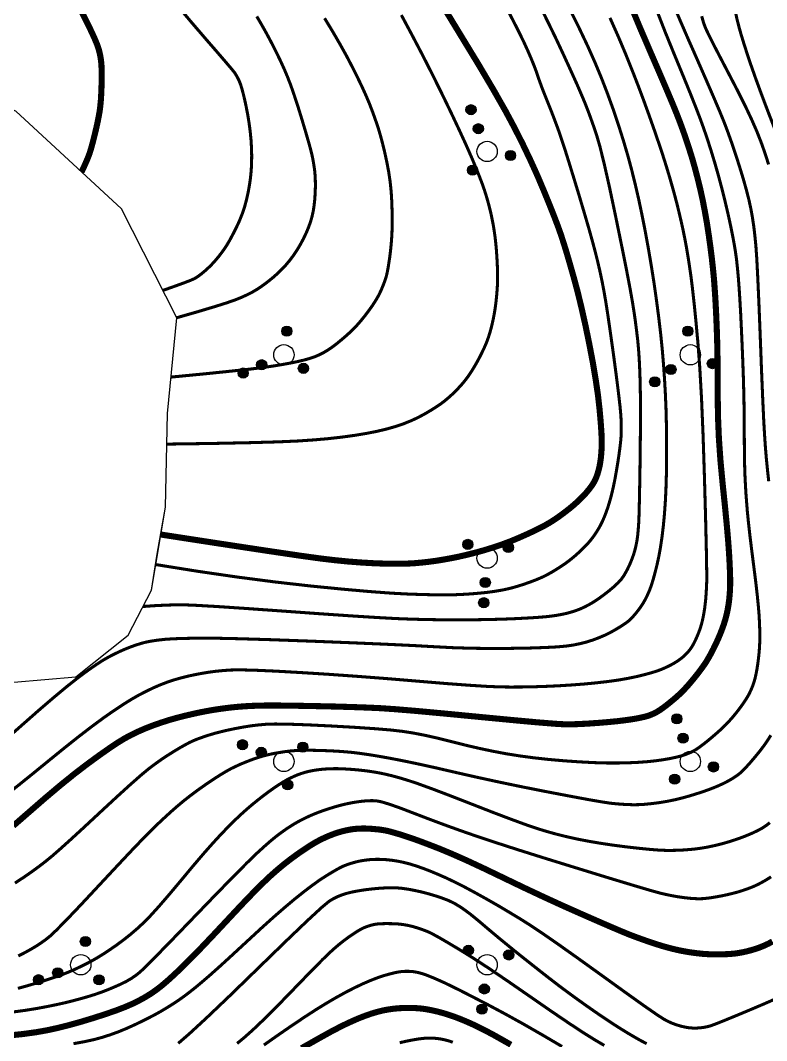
# Model space of a CAD drawing. Extents: x 396500 to 398250, y 1005980 to 1008200.
# Drawn here: x 398186.55 to 398204.91, y 1007827.17 to 1007852.26 of the extents above; entities that cross this region are included whole.
import ezdxf

# ---------------------------------------------------------------- set-up
doc = ezdxf.new("R2010")
doc.units = 0
doc.header["$LTSCALE"] = 0.5
doc.layers.get('0').update_dxf_attribs({"linetype": 'CONTINUOUS'})
doc.layers.add('ASSIST', color=7, linetype='CONTINUOUS', plot=False)
for name, color, linetype in [('DGX', 2, 'CONTINUOUS'), ('DMTZ', 3, 'CONTINUOUS'), ('ZBTZ', 3, 'CONTINUOUS')]:
    doc.layers.add(name, color=color, linetype=linetype)
doc.linetypes.add('10421', pattern='A,2,[150,AAA.SHX,S=1,R=0,X=0,Y=1],1e-11', length=2)
doc.linetypes.add('1161', pattern='A,0,[149,AAA.SHX,S=0.15,R=0,X=0,Y=0],-1.6', length=1.6)

# ---------------------------------------------------------------- blocks, each defined once
blk = doc.blocks.new('*U110')
at = {"linetype": 'Continuous'}
for points in [[(-0.25, 2.2), (-0.238, 2.123), (-0.238, 2.277)], [(-0.238, 2.277), (-0.202, 2.053), (-0.202, 2.347)], [(-0.202, 2.053), (-0.238, 2.277), (-0.238, 2.123)], [(-0.202, 2.347), (-0.147, 1.998), (-0.147, 2.402)], [(-0.147, 1.998), (-0.202, 2.347), (-0.202, 2.053)], [(-0.147, 2.402), (-0.077, 1.962), (-0.077, 2.438)], [(-0.077, 1.962), (-0.147, 2.402), (-0.147, 1.998)], [(-0.077, 2.438), (0, 1.95), (0, 2.45)], [(0, 1.95), (-0.077, 2.438), (-0.077, 1.962)], [(0, 2.45), (0.077, 1.962), (0.077, 2.438)], [(0.077, 1.962), (0, 2.45), (0, 1.95)], [(0.077, 2.438), (0.147, 1.998), (0.147, 2.402)], [(0.147, 1.998), (0.077, 2.438), (0.077, 1.962)], [(0.147, 2.402), (0.202, 2.053), (0.202, 2.347)], [(0.202, 2.053), (0.147, 2.402), (0.147, 1.998)], [(0.202, 2.347), (0.238, 2.123), (0.238, 2.277)], [(0.238, 2.123), (0.202, 2.347), (0.202, 2.053)], [(0.25, 2.2), (0.238, 2.277), (0.238, 2.123)]]:
    blk.add_solid(points, dxfattribs=at)
blk = doc.blocks.new('*U109')
at = {"linetype": 'Continuous'}
for points in [[(-0.25, 1.2), (-0.238, 1.123), (-0.238, 1.277)], [(-0.238, 1.277), (-0.202, 1.053), (-0.202, 1.347)], [(-0.202, 1.053), (-0.238, 1.277), (-0.238, 1.123)], [(-0.202, 1.347), (-0.147, 0.998), (-0.147, 1.402)], [(-0.147, 0.998), (-0.202, 1.347), (-0.202, 1.053)], [(-0.147, 1.402), (-0.077, 0.962), (-0.077, 1.438)], [(-0.077, 0.962), (-0.147, 1.402), (-0.147, 0.998)], [(-0.077, 1.438), (0, 0.95), (0, 1.45)], [(0, 0.95), (-0.077, 1.438), (-0.077, 0.962)], [(0, 1.45), (0.077, 0.962), (0.077, 1.438)], [(0.077, 0.962), (0, 1.45), (0, 0.95)], [(0.077, 1.438), (0.147, 0.998), (0.147, 1.402)], [(0.147, 0.998), (0.077, 1.438), (0.077, 0.962)], [(0.147, 1.402), (0.202, 1.053), (0.202, 1.347)], [(0.202, 1.053), (0.147, 1.402), (0.147, 0.998)], [(0.202, 1.347), (0.238, 1.123), (0.238, 1.277)], [(0.238, 1.123), (0.202, 1.347), (0.202, 1.053)], [(0.25, 1.2), (0.238, 1.277), (0.238, 1.123)]]:
    blk.add_solid(points, dxfattribs=at)
blk = doc.blocks.new('*U108')
at = {"linetype": 'Continuous'}
for points in [[(-1.238, -0.523), (-1.202, -0.747), (-1.202, -0.453)], [(-1.202, -0.453), (-1.147, -0.802), (-1.147, -0.398)], [(-1.147, -0.802), (-1.202, -0.453), (-1.202, -0.747)], [(-1.147, -0.398), (-1.077, -0.838), (-1.077, -0.362)], [(-1.077, -0.838), (-1.147, -0.398), (-1.147, -0.802)], [(-1.077, -0.362), (-1, -0.85), (-1, -0.35)], [(-1, -0.85), (-1.077, -0.362), (-1.077, -0.838)], [(-1, -0.35), (-0.923, -0.838), (-0.923, -0.362)], [(-0.923, -0.838), (-1, -0.35), (-1, -0.85)], [(-0.923, -0.362), (-0.853, -0.802), (-0.853, -0.398)], [(-0.853, -0.802), (-0.923, -0.362), (-0.923, -0.838)], [(-0.853, -0.398), (-0.798, -0.747), (-0.798, -0.453)], [(-0.798, -0.747), (-0.853, -0.398), (-0.853, -0.802)], [(-0.798, -0.453), (-0.762, -0.677), (-0.762, -0.523)], [(-0.762, -0.677), (-0.798, -0.453), (-0.798, -0.747)], [(-1.25, -0.6), (-1.238, -0.677), (-1.238, -0.523)], [(-1.202, -0.747), (-1.238, -0.523), (-1.238, -0.677)], [(-0.75, -0.6), (-0.762, -0.523), (-0.762, -0.677)]]:
    blk.add_solid(points, dxfattribs=at)
blk = doc.blocks.new('*U107')
at = {"linetype": 'Continuous'}
for points in [[(0.762, -0.523), (0.798, -0.747), (0.798, -0.453)], [(0.798, -0.453), (0.853, -0.802), (0.853, -0.398)], [(0.853, -0.802), (0.798, -0.453), (0.798, -0.747)], [(0.853, -0.398), (0.923, -0.838), (0.923, -0.362)], [(0.923, -0.838), (0.853, -0.398), (0.853, -0.802)], [(0.923, -0.362), (1, -0.85), (1, -0.35)], [(1, -0.85), (0.923, -0.362), (0.923, -0.838)], [(1, -0.35), (1.077, -0.838), (1.077, -0.362)], [(1.077, -0.838), (1, -0.35), (1, -0.85)], [(1.077, -0.362), (1.147, -0.802), (1.147, -0.398)], [(1.147, -0.802), (1.077, -0.362), (1.077, -0.838)], [(1.147, -0.398), (1.202, -0.747), (1.202, -0.453)], [(1.202, -0.747), (1.147, -0.398), (1.147, -0.802)], [(1.202, -0.453), (1.238, -0.677), (1.238, -0.523)], [(1.238, -0.677), (1.202, -0.453), (1.202, -0.747)], [(0.75, -0.6), (0.762, -0.677), (0.762, -0.523)], [(0.798, -0.747), (0.762, -0.523), (0.762, -0.677)], [(1.25, -0.6), (1.238, -0.523), (1.238, -0.677)]]:
    blk.add_solid(points, dxfattribs=at)
blk = doc.blocks.new('gc160')
for centre, radius in [((0, 2.2), 0.25), ((0, 1.2), 0.25), ((0, 0), 0.5), ((-1, -0.6), 0.25), ((1, -0.6), 0.25)]:
    blk.add_circle(centre, radius)
at = {"linetype": 'Continuous'}
for name in ['*U110', '*U109', '*U108', '*U107']:
    blk.add_blockref(name, (0, 0), dxfattribs=at)

msp = doc.modelspace()

# ---------------------------------------------------------------- linework, layer by layer
at = {"layer": 'ASSIST', "linetype": '1161', "flags": 128}
msp.add_lwpolyline([(398142.02, 1007800), (398142.399, 1007801.54), (398142.633, 1007802.773), (398142.931, 1007803.579), (398144.715, 1007805.754), (398145.584, 1007806.956), (398146.799, 1007807.848), (398147.861, 1007808.093), (398149.129, 1007808.343), (398150.764, 1007808.784), (398151.939, 1007809.304), (398152.806, 1007810.069), (398152.944, 1007810.789), (398152.788, 1007811.606), (398151.833, 1007813.402), (398150.283, 1007816.089), (398149.271, 1007817.523), (398148.366, 1007819.301), (398147.802, 1007820.892), (398147.709, 1007822.194), (398147.751, 1007823.22), (398147.993, 1007825.125), (398148.563, 1007828.764), (398148.89, 1007831.01), (398148.677, 1007833.131), (398148.356, 1007835.297), (398148.501, 1007837.554), (398148.576, 1007837.886), (398149.025, 1007838.785), (398149.904, 1007840.345), (398150.85, 1007841.759), (398152.198, 1007842.928), (398153.283, 1007843.843), (398154.353, 1007844.354), (398156.242, 1007844.174), (398157.251, 1007844.031), (398159.807, 1007843.503), (398162.288, 1007842.879), (398163.871, 1007842.482), (398165.328, 1007841.983), (398166.696, 1007841.514), (398168.45, 1007840.912), (398173.781, 1007839.09), (398176.049, 1007838.337), (398178.161, 1007837.694), (398180.78, 1007836.928), (398182.566, 1007836.552), (398184.62, 1007836.189), (398186.394, 1007835.99), (398187.912, 1007836.12), (398189.201, 1007837.141), (398189.776, 1007838.251), (398190.12, 1007840.29), (398190.17, 1007842.598), (398190.403, 1007844.951), (398189.043, 1007847.627), (398186.439, 1007850.026), (398182.225, 1007851.659), (398179.103, 1007852.385), (398176.647, 1007852.937), (398174.727, 1007853.334), (398173.11, 1007853.669), (398168.439, 1007854.649), (398165.563, 1007855.29), (398158.789, 1007856.801), (398153.979, 1007858.808), (398149.396, 1007860.72), (398144.127, 1007864.7), (398142.759, 1007865.981), (398141.282, 1007867.363), (398140.55, 1007868.563), (398140.208, 1007869.78), (398140.511, 1007870.688), (398141.35, 1007871.773), (398142.86, 1007872.958), (398144.688, 1007874.352), (398146.121, 1007875.954), (398147.886, 1007878.704), (398148.807, 1007881.026), (398149.69, 1007882.6), (398150.822, 1007883.944), (398152.833, 1007885.552), (398155.084, 1007887.155), (398157.453, 1007888.399), (398159.821, 1007889.906), (398164.065, 1007891.774), (398167.151, 1007892.546), (398170.237, 1007892.763), (398172.231, 1007893.077), (398178.906, 1007894.329), (398187.893, 1007896.515), (398196.105, 1007897.363), (398198.497, 1007897.051), (398200.566, 1007896.587), (398204.507, 1007893.102), (398206.423, 1007891.187), (398209.498, 1007887.729), (398210.612, 1007887.806), (398213.195, 1007888.289), (398215.918, 1007889.203), (398220.573, 1007891.299), (398223.366, 1007894.936), (398225.772, 1007898.967), (398226.909, 1007900.593), (398227.45, 1007901.366), (398230.002, 1007904.286), (398230.914, 1007907.707), (398230.508, 1007910.965), (398230.735, 1007912.853), (398231.346, 1007914.53), (398231.704, 1007915.899), (398231.592, 1007917.4), (398230.516, 1007919.105), (398228.421, 1007920.266), (398226.188, 1007921.034), (398222.702, 1007920.758), (398220.157, 1007919.683), (398213.382, 1007916.314), (398211.653, 1007915.256), (398209.807, 1007914.296), (398207.213, 1007913.194), (398202.736, 1007911.958), (398198.513, 1007911.002), (398193.866, 1007910.829), (398191.118, 1007910.959), (398186.311, 1007911.089), (398183.26, 1007910.44), (398179.978, 1007908.815), (398175.69, 1007907.289), (398170.96, 1007906.391), (398164.865, 1007905.89), (398161.238, 1007904.319), (398157.823, 1007902.535), (398156.043, 1007901.477), (398153.127, 1007900.483), (398149.688, 1007899.603), (398147.117, 1007899.74), (398147.354, 1007906.259), (398146.727, 1007907.847), (398146.513, 1007910.403), (398146.692, 1007913.316), (398146.601, 1007914.543), (398146.316, 1007915.086), (398146.17, 1007915.27), (398146.043, 1007915.397), (398143.818, 1007916.025), (398133.841, 1007918.172), (398117.646, 1007921.722), (398115.495, 1007921.191), (398113.43, 1007918.324), (398111.271, 1007914.72), (398111.659, 1007911.426), (398111.138, 1007910.755), (398109.996, 1007910.755), (398105.411, 1007912.155), (398094.726, 1007914.446), (398089.329, 1007915.756), (398084.446, 1007917.001), (398081.014, 1007918.354), (398077.754, 1007918.158), (398074.291, 1007917.473), (398072.136, 1007917.258), (398058.971, 1007918.699), (398029.655, 1007921.908), (398021.04, 1007925.602), (398010.909, 1007927.444), (398008.421, 1007927.59), (398003.074, 1007927.335), (398001.194, 1007927.455), (398000.225, 1007927.796), (398000.036, 1007927.87)], dxfattribs=at)
at = {"layer": 'DGX', "linetype": 'Continuous', "const_width": 0.075}
for points in [[(398186.132, 1007834.526), (398186.56, 1007834.905), (398187.002, 1007835.294), (398187.387, 1007835.624), (398187.712, 1007835.894), (398187.98, 1007836.105), (398188.206, 1007836.272), (398188.408, 1007836.413), (398188.584, 1007836.527), (398188.737, 1007836.614), (398188.874, 1007836.684), (398189.009, 1007836.748), (398189.139, 1007836.805), (398189.265, 1007836.855), (398189.386, 1007836.898), (398189.499, 1007836.934), (398189.603, 1007836.963), (398189.699, 1007836.984), (398189.794, 1007837.001), (398189.894, 1007837.016), (398189.998, 1007837.029), (398190.107, 1007837.041), (398190.243, 1007837.05), (398190.427, 1007837.059), (398190.658, 1007837.065), (398190.937, 1007837.071), (398191.338, 1007837.069), (398191.934, 1007837.056), (398192.725, 1007837.032), (398193.712, 1007836.996), (398194.715, 1007836.956), (398195.555, 1007836.92), (398196.232, 1007836.888), (398196.745, 1007836.859), (398197.186, 1007836.836), (398197.645, 1007836.822), (398198.123, 1007836.816), (398198.618, 1007836.819), (398199.081, 1007836.827), (398199.462, 1007836.84), (398199.761, 1007836.855), (398199.978, 1007836.875), (398200.152, 1007836.9), (398200.319, 1007836.934), (398200.482, 1007836.975), (398200.639, 1007837.025), (398200.789, 1007837.082), (398200.933, 1007837.143), (398201.069, 1007837.21), (398201.197, 1007837.282), (398201.312, 1007837.351), (398201.406, 1007837.412), (398201.48, 1007837.464), (398201.534, 1007837.507), (398201.578, 1007837.55), (398201.625, 1007837.6), (398201.675, 1007837.658), (398201.728, 1007837.723), (398201.78, 1007837.791), (398201.827, 1007837.857), (398201.869, 1007837.922), (398201.906, 1007837.985), (398201.941, 1007838.05), (398201.976, 1007838.122), (398202.011, 1007838.2), (398202.046, 1007838.285), (398202.082, 1007838.387), (398202.122, 1007838.517), (398202.165, 1007838.674), (398202.212, 1007838.86), (398202.258, 1007839.069), (398202.3, 1007839.299), (398202.337, 1007839.549), (398202.37, 1007839.819), (398202.397, 1007840.105), (398202.419, 1007840.406), (398202.435, 1007840.72), (398202.445, 1007841.048), (398202.451, 1007841.383), (398202.452, 1007841.718), (398202.451, 1007842.055), (398202.445, 1007842.392), (398202.436, 1007842.732), (398202.421, 1007843.079), (398202.401, 1007843.432), (398202.376, 1007843.791), (398202.345, 1007844.162), (398202.306, 1007844.549), (398202.258, 1007844.954), (398202.203, 1007845.375), (398202.142, 1007845.803), (398202.075, 1007846.227), (398202.004, 1007846.647), (398201.928, 1007847.063), (398201.848, 1007847.469), (398201.766, 1007847.856), (398201.681, 1007848.226), (398201.594, 1007848.578), (398201.5, 1007848.927), (398201.393, 1007849.29), (398201.275, 1007849.666), (398201.144, 1007850.056), (398201.001, 1007850.451), (398200.849, 1007850.844), (398200.687, 1007851.233), (398200.515, 1007851.62), (398200.301, 1007852.071), (398200.011, 1007852.651)], [(398189.568, 1007837.849), (398189.861, 1007837.869), (398190.125, 1007837.882), (398190.361, 1007837.889), (398190.567, 1007837.89), (398190.865, 1007837.878), (398191.373, 1007837.849), (398192.091, 1007837.801), (398193.02, 1007837.735), (398193.969, 1007837.667), (398194.748, 1007837.614), (398195.356, 1007837.576), (398195.794, 1007837.552), (398196.152, 1007837.538), (398196.523, 1007837.528), (398196.906, 1007837.522), (398197.301, 1007837.52), (398197.691, 1007837.522), (398198.06, 1007837.528), (398198.409, 1007837.537), (398198.736, 1007837.55), (398199.028, 1007837.565), (398199.272, 1007837.58), (398199.467, 1007837.596), (398199.614, 1007837.612), (398199.731, 1007837.629), (398199.838, 1007837.648), (398199.935, 1007837.667), (398200.021, 1007837.688), (398200.1, 1007837.71), (398200.175, 1007837.733), (398200.246, 1007837.758), (398200.314, 1007837.784), (398200.382, 1007837.813), (398200.454, 1007837.848), (398200.531, 1007837.888), (398200.612, 1007837.934), (398200.701, 1007837.989), (398200.802, 1007838.058), (398200.915, 1007838.141), (398201.039, 1007838.238), (398201.159, 1007838.339), (398201.258, 1007838.432), (398201.336, 1007838.518), (398201.393, 1007838.596), (398201.439, 1007838.674), (398201.484, 1007838.757), (398201.528, 1007838.847), (398201.57, 1007838.942), (398201.609, 1007839.041), (398201.644, 1007839.142), (398201.674, 1007839.245), (398201.699, 1007839.35), (398201.721, 1007839.463), (398201.739, 1007839.59), (398201.753, 1007839.733), (398201.764, 1007839.889), (398201.774, 1007840.112), (398201.782, 1007840.451), (398201.791, 1007840.908), (398201.8, 1007841.482), (398201.806, 1007842.074), (398201.808, 1007842.585), (398201.807, 1007843.014), (398201.801, 1007843.362), (398201.791, 1007843.657), (398201.778, 1007843.929), (398201.761, 1007844.177), (398201.74, 1007844.402), (398201.714, 1007844.62), (398201.685, 1007844.847), (398201.651, 1007845.084), (398201.612, 1007845.33), (398201.556, 1007845.649), (398201.469, 1007846.104), (398201.351, 1007846.694), (398201.202, 1007847.42), (398201.05, 1007848.141), (398200.92, 1007848.718), (398200.814, 1007849.149), (398200.731, 1007849.436), (398200.66, 1007849.646), (398200.589, 1007849.846), (398200.519, 1007850.036), (398200.448, 1007850.217), (398200.362, 1007850.423), (398200.246, 1007850.691), (398200.097, 1007851.021), (398199.918, 1007851.412), (398199.724, 1007851.827), (398199.531, 1007852.224), (398199.341, 1007852.606)], [(398189.875, 1007838.881), (398190.917, 1007838.714), (398191.901, 1007838.571), (398192.825, 1007838.451), (398193.69, 1007838.353), (398194.469, 1007838.276), (398195.135, 1007838.217), (398195.688, 1007838.176), (398196.127, 1007838.153), (398196.485, 1007838.142), (398196.791, 1007838.135), (398197.045, 1007838.134), (398197.249, 1007838.138), (398197.423, 1007838.146), (398197.591, 1007838.156), (398197.751, 1007838.168), (398197.903, 1007838.182), (398198.049, 1007838.198), (398198.186, 1007838.216), (398198.316, 1007838.237), (398198.439, 1007838.259), (398198.561, 1007838.286), (398198.69, 1007838.319), (398198.826, 1007838.359), (398198.969, 1007838.406), (398199.108, 1007838.455), (398199.232, 1007838.502), (398199.342, 1007838.548), (398199.437, 1007838.591), (398199.529, 1007838.639), (398199.628, 1007838.694), (398199.734, 1007838.758), (398199.848, 1007838.831), (398199.963, 1007838.909), (398200.073, 1007838.991), (398200.178, 1007839.077), (398200.279, 1007839.166), (398200.372, 1007839.254), (398200.454, 1007839.336), (398200.525, 1007839.412), (398200.585, 1007839.483), (398200.638, 1007839.552), (398200.69, 1007839.624), (398200.739, 1007839.7), (398200.787, 1007839.779), (398200.833, 1007839.863), (398200.877, 1007839.954), (398200.919, 1007840.051), (398200.96, 1007840.156), (398201, 1007840.268), (398201.038, 1007840.389), (398201.075, 1007840.518), (398201.11, 1007840.656), (398201.145, 1007840.808), (398201.18, 1007840.979), (398201.214, 1007841.169), (398201.249, 1007841.377), (398201.28, 1007841.583), (398201.304, 1007841.761), (398201.321, 1007841.912), (398201.332, 1007842.036), (398201.336, 1007842.153), (398201.337, 1007842.28), (398201.333, 1007842.419), (398201.324, 1007842.568), (398201.305, 1007842.775), (398201.269, 1007843.086), (398201.217, 1007843.5), (398201.148, 1007844.018), (398201.074, 1007844.546), (398201.01, 1007844.99), (398200.954, 1007845.349), (398200.906, 1007845.624), (398200.861, 1007845.857), (398200.811, 1007846.093), (398200.756, 1007846.33), (398200.696, 1007846.569), (398200.625, 1007846.835), (398200.535, 1007847.157), (398200.425, 1007847.532), (398200.297, 1007847.963), (398200.167, 1007848.39), (398200.054, 1007848.756), (398199.958, 1007849.062), (398199.878, 1007849.306), (398199.804, 1007849.524), (398199.722, 1007849.748), (398199.634, 1007849.979), (398199.54, 1007850.216), (398199.45, 1007850.439), (398199.376, 1007850.63), (398199.319, 1007850.787), (398199.277, 1007850.91), (398199.236, 1007851.028), (398199.183, 1007851.168), (398199.117, 1007851.33), (398199.037, 1007851.514), (398198.942, 1007851.722), (398198.828, 1007851.957), (398198.695, 1007852.219), (398198.544, 1007852.509)], [(398202.659, 1007852.557), (398202.789, 1007852.249), (398202.968, 1007851.836), (398203.197, 1007851.318), (398203.428, 1007850.791), (398203.617, 1007850.355), (398203.764, 1007850.01), (398203.868, 1007849.755), (398203.953, 1007849.531), (398204.043, 1007849.279), (398204.139, 1007848.997), (398204.239, 1007848.688), (398204.334, 1007848.378), (398204.413, 1007848.098), (398204.477, 1007847.849), (398204.525, 1007847.628), (398204.563, 1007847.418), (398204.596, 1007847.196), (398204.624, 1007846.963), (398204.648, 1007846.72), (398204.671, 1007846.39), (398204.696, 1007845.902), (398204.725, 1007845.253), (398204.757, 1007844.445), (398204.788, 1007843.631), (398204.816, 1007842.966), (398204.84, 1007842.449), (398204.861, 1007842.079), (398204.881, 1007841.786), (398204.905, 1007841.497), (398204.933, 1007841.211), (398204.964, 1007840.928)], [(398202.218, 1007852.487), (398202.419, 1007851.97), (398202.641, 1007851.425), (398202.855, 1007850.907), (398203.034, 1007850.468), (398203.176, 1007850.11), (398203.283, 1007849.831), (398203.372, 1007849.584), (398203.461, 1007849.323), (398203.549, 1007849.047), (398203.638, 1007848.755), (398203.725, 1007848.451), (398203.809, 1007848.137), (398203.89, 1007847.812), (398203.969, 1007847.476), (398204.039, 1007847.152), (398204.096, 1007846.861), (398204.141, 1007846.604), (398204.172, 1007846.382), (398204.195, 1007846.165), (398204.217, 1007845.926), (398204.237, 1007845.665), (398204.255, 1007845.382), (398204.273, 1007845.067), (398204.29, 1007844.712), (398204.308, 1007844.316), (398204.326, 1007843.878), (398204.342, 1007843.431), (398204.353, 1007843.007), (398204.36, 1007842.604), (398204.362, 1007842.223), (398204.364, 1007841.874), (398204.367, 1007841.563), (398204.372, 1007841.291), (398204.38, 1007841.058), (398204.391, 1007840.842), (398204.404, 1007840.622), (398204.421, 1007840.396), (398204.44, 1007840.165), (398204.466, 1007839.908), (398204.5, 1007839.604), (398204.543, 1007839.252), (398204.594, 1007838.853), (398204.644, 1007838.458), (398204.683, 1007838.119), (398204.711, 1007837.836), (398204.729, 1007837.608), (398204.738, 1007837.417), (398204.744, 1007837.247), (398204.745, 1007837.097), (398204.743, 1007836.966), (398204.737, 1007836.843), (398204.727, 1007836.714), (398204.713, 1007836.58), (398204.695, 1007836.439), (398204.674, 1007836.303), (398204.65, 1007836.178), (398204.624, 1007836.066), (398204.594, 1007835.967), (398204.561, 1007835.875), (398204.524, 1007835.787), (398204.483, 1007835.701), (398204.437, 1007835.619), (398204.385, 1007835.537), (398204.327, 1007835.451), (398204.263, 1007835.362), (398204.192, 1007835.269), (398204.119, 1007835.178), (398204.049, 1007835.095), (398203.98, 1007835.018), (398203.914, 1007834.948), (398203.843, 1007834.879), (398203.763, 1007834.804), (398203.672, 1007834.723), (398203.572, 1007834.637), (398203.47, 1007834.552), (398203.375, 1007834.476), (398203.287, 1007834.409), (398203.206, 1007834.351), (398203.123, 1007834.3), (398203.028, 1007834.253), (398202.921, 1007834.211), (398202.802, 1007834.172), (398202.669, 1007834.138), (398202.521, 1007834.107), (398202.358, 1007834.079), (398202.179, 1007834.054), (398201.983, 1007834.033), (398201.766, 1007834.017), (398201.529, 1007834.006), (398201.271, 1007834), (398200.987, 1007834), (398200.671, 1007834.009), (398200.323, 1007834.027), (398199.942, 1007834.053), (398199.555, 1007834.087), (398199.188, 1007834.127), (398198.84, 1007834.174), (398198.512, 1007834.226), (398198.188, 1007834.287), (398197.854, 1007834.357), (398197.51, 1007834.437), (398197.155, 1007834.527), (398196.809, 1007834.613), (398196.493, 1007834.684), (398196.206, 1007834.739), (398195.948, 1007834.779), (398195.656, 1007834.812), (398195.268, 1007834.844), (398194.783, 1007834.877), (398194.202, 1007834.91), (398193.629, 1007834.938), (398193.17, 1007834.954), (398192.823, 1007834.959), (398192.59, 1007834.952), (398192.411, 1007834.936), (398192.227, 1007834.914), (398192.038, 1007834.884), (398191.844, 1007834.848), (398191.656, 1007834.809), (398191.486, 1007834.769), (398191.333, 1007834.729), (398191.198, 1007834.689), (398191.078, 1007834.65), (398190.97, 1007834.612), (398190.874, 1007834.576), (398190.791, 1007834.541), (398190.703, 1007834.499), (398190.595, 1007834.441), (398190.466, 1007834.368), (398190.317, 1007834.278), (398190.159, 1007834.178), (398190.005, 1007834.075), (398189.855, 1007833.968), (398189.709, 1007833.858), (398189.527, 1007833.707), (398189.269, 1007833.48), (398188.934, 1007833.176), (398188.523, 1007832.796), (398188.112, 1007832.414), (398187.776, 1007832.106), (398187.517, 1007831.873), (398187.334, 1007831.713), (398187.181, 1007831.588), (398187.013, 1007831.458), (398186.829, 1007831.324), (398186.63, 1007831.186), (398186.418, 1007831.048)], [(398190.154, 1007841.842), (398191.273, 1007841.858), (398192.185, 1007841.877), (398192.889, 1007841.897), (398193.385, 1007841.919), (398193.767, 1007841.945), (398194.126, 1007841.976), (398194.462, 1007842.014), (398194.775, 1007842.057), (398195.065, 1007842.105), (398195.329, 1007842.157), (398195.568, 1007842.214), (398195.782, 1007842.275), (398195.979, 1007842.342), (398196.166, 1007842.417), (398196.342, 1007842.499), (398196.509, 1007842.589), (398196.661, 1007842.679), (398196.792, 1007842.762), (398196.904, 1007842.838), (398196.994, 1007842.907), (398197.075, 1007842.975), (398197.157, 1007843.048), (398197.238, 1007843.126), (398197.32, 1007843.209), (398197.4, 1007843.296), (398197.474, 1007843.384), (398197.544, 1007843.474), (398197.608, 1007843.566), (398197.67, 1007843.662), (398197.731, 1007843.762), (398197.791, 1007843.868), (398197.851, 1007843.979), (398197.906, 1007844.089), (398197.955, 1007844.19), (398197.996, 1007844.283), (398198.031, 1007844.367), (398198.062, 1007844.453), (398198.094, 1007844.551), (398198.125, 1007844.66), (398198.156, 1007844.782), (398198.185, 1007844.911), (398198.211, 1007845.047), (398198.234, 1007845.187), (398198.253, 1007845.333), (398198.268, 1007845.478), (398198.28, 1007845.613), (398198.288, 1007845.74), (398198.293, 1007845.858), (398198.294, 1007845.979), (398198.291, 1007846.119), (398198.285, 1007846.277), (398198.275, 1007846.453), (398198.262, 1007846.631), (398198.247, 1007846.794), (398198.23, 1007846.942), (398198.211, 1007847.076), (398198.191, 1007847.203), (398198.167, 1007847.329), (398198.142, 1007847.454), (398198.114, 1007847.578), (398198.083, 1007847.703), (398198.048, 1007847.83), (398198.01, 1007847.959), (398197.969, 1007848.089), (398197.917, 1007848.238), (398197.847, 1007848.421), (398197.76, 1007848.637), (398197.655, 1007848.888), (398197.525, 1007849.184), (398197.363, 1007849.537), (398197.17, 1007849.948), (398196.944, 1007850.416), (398196.699, 1007850.912), (398196.448, 1007851.406), (398196.189, 1007851.9), (398195.925, 1007852.393)], [(398190.259, 1007843.49), (398191.095, 1007843.571), (398191.759, 1007843.639), (398192.252, 1007843.692), (398192.572, 1007843.733), (398192.798, 1007843.766), (398193.007, 1007843.801), (398193.199, 1007843.836), (398193.374, 1007843.872), (398193.533, 1007843.91), (398193.675, 1007843.95), (398193.802, 1007843.994), (398193.912, 1007844.041), (398194.015, 1007844.094), (398194.122, 1007844.158), (398194.231, 1007844.233), (398194.343, 1007844.318), (398194.452, 1007844.408), (398194.555, 1007844.496), (398194.651, 1007844.582), (398194.739, 1007844.667), (398194.827, 1007844.758), (398194.92, 1007844.864), (398195.018, 1007844.985), (398195.121, 1007845.12), (398195.22, 1007845.259), (398195.304, 1007845.391), (398195.374, 1007845.514), (398195.429, 1007845.63), (398195.473, 1007845.736), (398195.509, 1007845.83), (398195.538, 1007845.913), (398195.559, 1007845.984), (398195.576, 1007846.059), (398195.595, 1007846.155), (398195.614, 1007846.272), (398195.635, 1007846.409), (398195.654, 1007846.557), (398195.67, 1007846.707), (398195.683, 1007846.857), (398195.693, 1007847.009), (398195.698, 1007847.173), (398195.7, 1007847.36), (398195.697, 1007847.569), (398195.69, 1007847.801), (398195.675, 1007848.045), (398195.65, 1007848.29), (398195.614, 1007848.535), (398195.567, 1007848.781), (398195.516, 1007849.016), (398195.465, 1007849.227), (398195.415, 1007849.415), (398195.367, 1007849.579), (398195.316, 1007849.733), (398195.262, 1007849.89), (398195.203, 1007850.05), (398195.14, 1007850.213), (398195.065, 1007850.391), (398194.972, 1007850.598), (398194.86, 1007850.832), (398194.73, 1007851.094), (398194.582, 1007851.377), (398194.417, 1007851.675), (398194.235, 1007851.988), (398194.036, 1007852.316)], [(398204.145, 1007852.47), (398204.186, 1007852.282), (398204.231, 1007852.105), (398204.284, 1007851.916), (398204.351, 1007851.698), (398204.431, 1007851.448), (398204.525, 1007851.169), (398204.639, 1007850.845), (398204.779, 1007850.462), (398204.946, 1007850.02), (398205.14, 1007849.52)], [(398205.016, 1007834.683), (398204.939, 1007834.559), (398204.848, 1007834.428), (398204.743, 1007834.289), (398204.623, 1007834.143), (398204.506, 1007834.006), (398204.406, 1007833.895), (398204.324, 1007833.81), (398204.259, 1007833.75), (398204.2, 1007833.704), (398204.135, 1007833.659), (398204.064, 1007833.613), (398203.987, 1007833.569), (398203.904, 1007833.524), (398203.813, 1007833.48), (398203.713, 1007833.435), (398203.606, 1007833.39), (398203.485, 1007833.344), (398203.346, 1007833.295), (398203.189, 1007833.244), (398203.014, 1007833.19), (398202.828, 1007833.138), (398202.642, 1007833.093), (398202.454, 1007833.055), (398202.264, 1007833.024), (398202.081, 1007833.001), (398201.913, 1007832.984), (398201.759, 1007832.975), (398201.619, 1007832.974), (398201.485, 1007832.978), (398201.348, 1007832.986), (398201.208, 1007832.997), (398201.065, 1007833.012), (398200.86, 1007833.043), (398200.534, 1007833.099), (398200.088, 1007833.182), (398199.52, 1007833.29), (398198.908, 1007833.411), (398198.326, 1007833.532), (398197.774, 1007833.652), (398197.253, 1007833.77), (398196.774, 1007833.881), (398196.347, 1007833.975), (398195.973, 1007834.053), (398195.653, 1007834.115), (398195.373, 1007834.165), (398195.124, 1007834.206), (398194.906, 1007834.237), (398194.717, 1007834.26), (398194.54, 1007834.276), (398194.353, 1007834.29), (398194.157, 1007834.3), (398193.951, 1007834.308), (398193.754, 1007834.312), (398193.581, 1007834.313), (398193.433, 1007834.311), (398193.311, 1007834.305), (398193.196, 1007834.295), (398193.074, 1007834.281), (398192.945, 1007834.261), (398192.807, 1007834.238), (398192.666, 1007834.208), (398192.524, 1007834.172), (398192.383, 1007834.129), (398192.241, 1007834.08), (398192.102, 1007834.026), (398191.971, 1007833.972), (398191.848, 1007833.916), (398191.732, 1007833.859), (398191.609, 1007833.791), (398191.464, 1007833.704), (398191.297, 1007833.596), (398191.108, 1007833.469), (398190.914, 1007833.332), (398190.732, 1007833.196), (398190.561, 1007833.062), (398190.403, 1007832.929), (398190.249, 1007832.794), (398190.094, 1007832.652), (398189.937, 1007832.505), (398189.778, 1007832.351), (398189.577, 1007832.148), (398189.292, 1007831.851), (398188.925, 1007831.461), (398188.474, 1007830.978), (398188.03, 1007830.502), (398187.683, 1007830.138), (398187.432, 1007829.884), (398187.279, 1007829.74), (398187.168, 1007829.652), (398187.046, 1007829.566), (398186.914, 1007829.48), (398186.771, 1007829.397), (398186.629, 1007829.32), (398186.499, 1007829.255)], [(398205.022, 1007831.201), (398204.937, 1007831.147), (398204.855, 1007831.098), (398204.775, 1007831.053), (398204.698, 1007831.013), (398204.617, 1007830.975), (398204.527, 1007830.938), (398204.429, 1007830.901), (398204.322, 1007830.864), (398204.206, 1007830.828), (398204.082, 1007830.795), (398203.949, 1007830.763), (398203.809, 1007830.733), (398203.671, 1007830.708), (398203.547, 1007830.687), (398203.437, 1007830.673), (398203.341, 1007830.664), (398203.245, 1007830.661), (398203.135, 1007830.665), (398203.011, 1007830.674), (398202.873, 1007830.69), (398202.728, 1007830.711), (398202.586, 1007830.736), (398202.444, 1007830.765), (398202.305, 1007830.797), (398202.075, 1007830.86), (398201.663, 1007830.982), (398201.07, 1007831.161), (398200.295, 1007831.399), (398199.489, 1007831.648), (398198.802, 1007831.864), (398198.236, 1007832.047), (398197.79, 1007832.195), (398197.404, 1007832.329), (398197.02, 1007832.467), (398196.638, 1007832.609), (398196.257, 1007832.755), (398195.913, 1007832.887), (398195.641, 1007832.983), (398195.441, 1007833.044), (398195.312, 1007833.069), (398195.214, 1007833.074), (398195.104, 1007833.072), (398194.981, 1007833.062), (398194.846, 1007833.045), (398194.704, 1007833.022), (398194.56, 1007832.992), (398194.416, 1007832.957), (398194.269, 1007832.916), (398194.129, 1007832.871), (398193.999, 1007832.828), (398193.881, 1007832.785), (398193.775, 1007832.743), (398193.675, 1007832.7), (398193.579, 1007832.656), (398193.484, 1007832.609), (398193.393, 1007832.561), (398193.298, 1007832.507), (398193.196, 1007832.444), (398193.086, 1007832.371), (398192.969, 1007832.288), (398192.84, 1007832.191), (398192.695, 1007832.072), (398192.536, 1007831.932), (398192.361, 1007831.772), (398192.129, 1007831.547), (398191.8, 1007831.215), (398191.371, 1007830.777), (398190.845, 1007830.232), (398190.329, 1007829.698), (398189.933, 1007829.292), (398189.657, 1007829.013), (398189.5, 1007828.863), (398189.397, 1007828.78), (398189.281, 1007828.701), (398189.154, 1007828.627), (398189.015, 1007828.559), (398188.873, 1007828.496), (398188.738, 1007828.439), (398188.609, 1007828.388), (398188.487, 1007828.343), (398188.359, 1007828.3), (398188.213, 1007828.255), (398188.049, 1007828.208), (398187.866, 1007828.159), (398187.665, 1007828.108), (398187.446, 1007828.059), (398187.207, 1007828.01), (398186.949, 1007827.962), (398186.677, 1007827.918), (398186.394, 1007827.88)], [(398205.146, 1007828.206), (398204.838, 1007828.071), (398204.465, 1007827.913), (398204.102, 1007827.762), (398203.824, 1007827.648), (398203.63, 1007827.572), (398203.521, 1007827.533), (398203.452, 1007827.515), (398203.375, 1007827.5), (398203.292, 1007827.489), (398203.203, 1007827.482), (398203.108, 1007827.481), (398203.008, 1007827.488), (398202.905, 1007827.505), (398202.797, 1007827.53), (398202.689, 1007827.563), (398202.583, 1007827.602), (398202.481, 1007827.649), (398202.382, 1007827.701), (398202.215, 1007827.81), (398201.907, 1007828.023), (398201.461, 1007828.341), (398200.874, 1007828.764), (398200.27, 1007829.198), (398199.772, 1007829.551), (398199.379, 1007829.823), (398199.092, 1007830.014), (398198.849, 1007830.167), (398198.589, 1007830.324), (398198.313, 1007830.488), (398198.019, 1007830.656), (398197.729, 1007830.817), (398197.465, 1007830.959), (398197.224, 1007831.08), (398197.009, 1007831.182), (398196.812, 1007831.268), (398196.626, 1007831.345), (398196.452, 1007831.412), (398196.29, 1007831.468), (398196.136, 1007831.516), (398195.986, 1007831.555), (398195.84, 1007831.585), (398195.698, 1007831.607), (398195.562, 1007831.622), (398195.432, 1007831.63), (398195.308, 1007831.631), (398195.192, 1007831.627), (398195.081, 1007831.616), (398194.977, 1007831.602), (398194.88, 1007831.584), (398194.79, 1007831.562), (398194.707, 1007831.538), (398194.629, 1007831.514), (398194.558, 1007831.488), (398194.493, 1007831.462), (398194.42, 1007831.427), (398194.324, 1007831.374), (398194.205, 1007831.304), (398194.063, 1007831.218), (398193.901, 1007831.111), (398193.72, 1007830.981), (398193.52, 1007830.829), (398193.302, 1007830.655), (398193.057, 1007830.449), (398192.777, 1007830.206), (398192.463, 1007829.923), (398192.114, 1007829.601), (398191.772, 1007829.285), (398191.48, 1007829.018), (398191.236, 1007828.8), (398191.041, 1007828.632), (398190.879, 1007828.496), (398190.731, 1007828.378), (398190.599, 1007828.277), (398190.482, 1007828.193), (398190.371, 1007828.118), (398190.256, 1007828.043), (398190.136, 1007827.969), (398190.012, 1007827.895), (398189.876, 1007827.819), (398189.721, 1007827.738), (398189.548, 1007827.651), (398189.356, 1007827.559), (398189.157, 1007827.469), (398188.959, 1007827.388), (398188.764, 1007827.317), (398188.572, 1007827.255), (398188.366, 1007827.199), (398188.128, 1007827.147), (398187.858, 1007827.098)], [(398201.962, 1007827.097), (398201.829, 1007827.166), (398201.676, 1007827.252), (398201.501, 1007827.355), (398201.31, 1007827.472), (398201.104, 1007827.604), (398200.884, 1007827.75), (398200.651, 1007827.91), (398200.416, 1007828.075), (398200.194, 1007828.234), (398199.984, 1007828.388), (398199.786, 1007828.536), (398199.584, 1007828.691), (398199.36, 1007828.866), (398199.114, 1007829.06), (398198.845, 1007829.273), (398198.573, 1007829.493), (398198.313, 1007829.706), (398198.066, 1007829.913), (398197.831, 1007830.113), (398197.612, 1007830.292), (398197.413, 1007830.437), (398197.234, 1007830.547), (398197.073, 1007830.624), (398196.92, 1007830.681), (398196.761, 1007830.734), (398196.596, 1007830.783), (398196.425, 1007830.828), (398196.257, 1007830.865), (398196.101, 1007830.895), (398195.957, 1007830.916), (398195.825, 1007830.928), (398195.692, 1007830.932), (398195.542, 1007830.929), (398195.377, 1007830.919), (398195.197, 1007830.902), (398195.017, 1007830.88), (398194.855, 1007830.854), (398194.709, 1007830.826), (398194.581, 1007830.794), (398194.465, 1007830.757), (398194.354, 1007830.713), (398194.25, 1007830.661), (398194.151, 1007830.602), (398193.97, 1007830.452), (398193.618, 1007830.128), (398193.095, 1007829.628), (398192.401, 1007828.954), (398191.694, 1007828.267), (398191.131, 1007827.731), (398190.711, 1007827.344), (398190.436, 1007827.106)], [(398200.919, 1007827.054), (398200.689, 1007827.189), (398200.409, 1007827.364), (398200.047, 1007827.602), (398199.603, 1007827.903), (398199.077, 1007828.267), (398198.543, 1007828.636), (398198.078, 1007828.951), (398197.681, 1007829.21), (398197.351, 1007829.414), (398197.083, 1007829.574), (398196.87, 1007829.698), (398196.711, 1007829.786), (398196.607, 1007829.838), (398196.525, 1007829.872), (398196.433, 1007829.907), (398196.331, 1007829.941), (398196.218, 1007829.975), (398196.096, 1007830.005), (398195.965, 1007830.028), (398195.826, 1007830.043), (398195.678, 1007830.049), (398195.538, 1007830.05), (398195.42, 1007830.047), (398195.325, 1007830.04), (398195.253, 1007830.029), (398195.192, 1007830.014), (398195.13, 1007829.996), (398195.066, 1007829.974), (398195.002, 1007829.948), (398194.93, 1007829.912), (398194.843, 1007829.862), (398194.74, 1007829.795), (398194.622, 1007829.714), (398194.498, 1007829.622), (398194.377, 1007829.525), (398194.258, 1007829.423), (398194.141, 1007829.316), (398193.994, 1007829.173), (398193.786, 1007828.963), (398193.515, 1007828.685), (398193.182, 1007828.341), (398192.839, 1007827.989), (398192.54, 1007827.692), (398192.285, 1007827.449), (398192.074, 1007827.26), (398191.884, 1007827.103)], [(398199.881, 1007827.027), (398199.379, 1007827.322), (398198.908, 1007827.592), (398198.468, 1007827.835), (398198.059, 1007828.053), (398197.696, 1007828.241), (398197.397, 1007828.394), (398197.16, 1007828.512), (398196.987, 1007828.595), (398196.851, 1007828.656), (398196.73, 1007828.709), (398196.623, 1007828.753), (398196.53, 1007828.789), (398196.446, 1007828.817), (398196.369, 1007828.839), (398196.297, 1007828.856), (398196.23, 1007828.867), (398196.166, 1007828.874), (398196.099, 1007828.877), (398196.03, 1007828.877), (398195.958, 1007828.874), (398195.876, 1007828.864), (398195.774, 1007828.845), (398195.652, 1007828.815), (398195.51, 1007828.776), (398195.35, 1007828.723), (398195.174, 1007828.655), (398194.981, 1007828.572), (398194.771, 1007828.472), (398194.549, 1007828.358), (398194.317, 1007828.23), (398194.076, 1007828.089), (398193.826, 1007827.935), (398193.555, 1007827.76), (398193.251, 1007827.556), (398192.913, 1007827.324), (398192.543, 1007827.064)], [(398195.885, 1007827.121), (398196.057, 1007827.161), (398196.214, 1007827.191), (398196.351, 1007827.214), (398196.467, 1007827.228), (398196.562, 1007827.235), (398196.645, 1007827.235), (398196.726, 1007827.232), (398196.805, 1007827.225), (398196.882, 1007827.215), (398196.958, 1007827.2), (398197.035, 1007827.182), (398197.112, 1007827.16), (398197.191, 1007827.133)]]:
    msp.add_lwpolyline(points, dxfattribs=at)
at = {"layer": 'DGX', "color": 3, "linetype": 'Continuous', "lineweight": -2, "const_width": 0.15}
for points in [[(398201.541, 1007852.694), (398201.803, 1007852.067), (398202.057, 1007851.477), (398202.284, 1007850.953), (398202.468, 1007850.523), (398202.61, 1007850.187), (398202.708, 1007849.945), (398202.785, 1007849.746), (398202.861, 1007849.538), (398202.936, 1007849.322), (398203.01, 1007849.096), (398203.083, 1007848.863), (398203.151, 1007848.621), (398203.217, 1007848.37), (398203.28, 1007848.111), (398203.339, 1007847.843), (398203.393, 1007847.564), (398203.444, 1007847.274), (398203.49, 1007846.973), (398203.531, 1007846.676), (398203.566, 1007846.399), (398203.594, 1007846.141), (398203.617, 1007845.903), (398203.635, 1007845.659), (398203.653, 1007845.382), (398203.669, 1007845.072), (398203.684, 1007844.73), (398203.696, 1007844.355), (398203.704, 1007843.945), (398203.709, 1007843.501), (398203.709, 1007843.023), (398203.716, 1007842.516), (398203.738, 1007841.984), (398203.777, 1007841.428), (398203.832, 1007840.848), (398203.889, 1007840.298), (398203.934, 1007839.833), (398203.967, 1007839.453), (398203.988, 1007839.157), (398204.001, 1007838.92), (398204.01, 1007838.715), (398204.015, 1007838.541), (398204.016, 1007838.4), (398204.012, 1007838.275), (398204.004, 1007838.149), (398203.992, 1007838.023), (398203.975, 1007837.896), (398203.954, 1007837.771), (398203.927, 1007837.647), (398203.895, 1007837.526), (398203.858, 1007837.407), (398203.815, 1007837.289), (398203.768, 1007837.167), (398203.715, 1007837.043), (398203.657, 1007836.917), (398203.597, 1007836.795), (398203.539, 1007836.684), (398203.483, 1007836.584), (398203.43, 1007836.495), (398203.372, 1007836.408), (398203.305, 1007836.314), (398203.228, 1007836.211), (398203.141, 1007836.102), (398203.053, 1007835.995), (398202.971, 1007835.9), (398202.896, 1007835.818), (398202.829, 1007835.748), (398202.761, 1007835.684), (398202.687, 1007835.617), (398202.606, 1007835.548), (398202.52, 1007835.477), (398202.435, 1007835.41), (398202.359, 1007835.353), (398202.293, 1007835.307), (398202.236, 1007835.27), (398202.183, 1007835.24), (398202.128, 1007835.213), (398202.07, 1007835.188), (398202.009, 1007835.165), (398201.936, 1007835.143), (398201.841, 1007835.121), (398201.724, 1007835.097), (398201.584, 1007835.073), (398201.419, 1007835.05), (398201.228, 1007835.027), (398201.01, 1007835.006), (398200.765, 1007834.986), (398200.522, 1007834.969), (398200.308, 1007834.958), (398200.124, 1007834.951), (398199.97, 1007834.95), (398199.731, 1007834.963), (398199.292, 1007834.998), (398198.655, 1007835.056), (398197.819, 1007835.136), (398196.967, 1007835.218), (398196.281, 1007835.281), (398195.762, 1007835.324), (398195.41, 1007835.348), (398195.109, 1007835.362), (398194.743, 1007835.375), (398194.312, 1007835.388), (398193.817, 1007835.399), (398193.334, 1007835.408), (398192.941, 1007835.413), (398192.639, 1007835.414), (398192.427, 1007835.411), (398192.264, 1007835.405), (398192.111, 1007835.397), (398191.966, 1007835.387), (398191.83, 1007835.375), (398191.698, 1007835.361), (398191.563, 1007835.344), (398191.427, 1007835.325), (398191.289, 1007835.304), (398191.142, 1007835.278), (398190.98, 1007835.247), (398190.803, 1007835.208), (398190.611, 1007835.164), (398190.412, 1007835.113), (398190.213, 1007835.057), (398190.016, 1007834.994), (398189.819, 1007834.925), (398189.628, 1007834.851), (398189.448, 1007834.773), (398189.278, 1007834.691), (398189.118, 1007834.605), (398188.946, 1007834.5), (398188.736, 1007834.36), (398188.488, 1007834.186), (398188.203, 1007833.978), (398187.884, 1007833.734), (398187.537, 1007833.454), (398187.162, 1007833.138), (398186.758, 1007832.787), (398186.378, 1007832.456)], [(398196.963, 1007852.589), (398197.389, 1007851.89), (398197.822, 1007851.18), (398198.188, 1007850.561), (398198.488, 1007850.034), (398198.722, 1007849.597), (398198.917, 1007849.209), (398199.099, 1007848.828), (398199.269, 1007848.453), (398199.426, 1007848.084), (398199.566, 1007847.742), (398199.683, 1007847.447), (398199.778, 1007847.199), (398199.849, 1007846.999), (398199.914, 1007846.8), (398199.989, 1007846.559), (398200.072, 1007846.275), (398200.165, 1007845.949), (398200.263, 1007845.585), (398200.359, 1007845.189), (398200.455, 1007844.761), (398200.55, 1007844.301), (398200.637, 1007843.843), (398200.708, 1007843.422), (398200.764, 1007843.037), (398200.803, 1007842.688), (398200.83, 1007842.382), (398200.848, 1007842.125), (398200.856, 1007841.915), (398200.854, 1007841.755), (398200.845, 1007841.624), (398200.834, 1007841.503), (398200.819, 1007841.394), (398200.801, 1007841.295), (398200.779, 1007841.205), (398200.755, 1007841.12), (398200.728, 1007841.042), (398200.698, 1007840.97), (398200.66, 1007840.898), (398200.61, 1007840.819), (398200.547, 1007840.735), (398200.472, 1007840.644), (398200.386, 1007840.55), (398200.288, 1007840.453), (398200.178, 1007840.354), (398200.057, 1007840.253), (398199.932, 1007840.156), (398199.813, 1007840.068), (398199.699, 1007839.989), (398199.589, 1007839.919), (398199.472, 1007839.851), (398199.333, 1007839.778), (398199.172, 1007839.699), (398198.99, 1007839.615), (398198.802, 1007839.532), (398198.624, 1007839.458), (398198.456, 1007839.394), (398198.298, 1007839.338), (398198.143, 1007839.288), (398197.984, 1007839.239), (398197.821, 1007839.193), (398197.653, 1007839.149), (398197.482, 1007839.107), (398197.309, 1007839.068), (398197.134, 1007839.033), (398196.956, 1007839.001), (398196.778, 1007838.972), (398196.598, 1007838.948), (398196.417, 1007838.928), (398196.236, 1007838.912), (398196.037, 1007838.902), (398195.808, 1007838.899), (398195.547, 1007838.902), (398195.254, 1007838.912), (398194.94, 1007838.93), (398194.613, 1007838.955), (398194.273, 1007838.989), (398193.921, 1007839.031), (398193.408, 1007839.102), (398192.585, 1007839.224), (398191.451, 1007839.396), (398190.008, 1007839.618)], [(398205.057, 1007829.61), (398204.95, 1007829.554), (398204.843, 1007829.505), (398204.736, 1007829.462), (398204.63, 1007829.425), (398204.523, 1007829.394), (398204.419, 1007829.367), (398204.32, 1007829.345), (398204.226, 1007829.328), (398204.138, 1007829.315), (398204.043, 1007829.306), (398203.933, 1007829.299), (398203.808, 1007829.294), (398203.666, 1007829.292), (398203.512, 1007829.296), (398203.347, 1007829.306), (398203.172, 1007829.325), (398202.986, 1007829.351), (398202.794, 1007829.386), (398202.599, 1007829.43), (398202.401, 1007829.483), (398202.2, 1007829.544), (398202.006, 1007829.609), (398201.829, 1007829.671), (398201.668, 1007829.73), (398201.524, 1007829.785), (398201.349, 1007829.857), (398201.094, 1007829.965), (398200.759, 1007830.11), (398200.344, 1007830.292), (398199.883, 1007830.497), (398199.41, 1007830.714), (398198.924, 1007830.942), (398198.425, 1007831.182), (398197.95, 1007831.41), (398197.533, 1007831.604), (398197.176, 1007831.762), (398196.877, 1007831.887), (398196.622, 1007831.986), (398196.395, 1007832.072), (398196.196, 1007832.144), (398196.024, 1007832.201), (398195.877, 1007832.248), (398195.75, 1007832.285), (398195.643, 1007832.315), (398195.555, 1007832.336), (398195.472, 1007832.351), (398195.379, 1007832.364), (398195.276, 1007832.374), (398195.164, 1007832.383), (398195.049, 1007832.388), (398194.941, 1007832.388), (398194.841, 1007832.384), (398194.747, 1007832.375), (398194.655, 1007832.361), (398194.561, 1007832.342), (398194.464, 1007832.319), (398194.365, 1007832.29), (398194.262, 1007832.255), (398194.158, 1007832.215), (398194.051, 1007832.169), (398193.941, 1007832.117), (398193.822, 1007832.054), (398193.687, 1007831.973), (398193.536, 1007831.874), (398193.367, 1007831.758), (398193.192, 1007831.63), (398193.019, 1007831.495), (398192.849, 1007831.352), (398192.68, 1007831.202), (398192.49, 1007831.021), (398192.254, 1007830.783), (398191.971, 1007830.488), (398191.643, 1007830.137), (398191.31, 1007829.781), (398191.015, 1007829.47), (398190.756, 1007829.204), (398190.535, 1007828.984), (398190.341, 1007828.799), (398190.167, 1007828.641), (398190.012, 1007828.51), (398189.876, 1007828.406), (398189.745, 1007828.317), (398189.606, 1007828.232), (398189.459, 1007828.152), (398189.304, 1007828.076), (398189.124, 1007827.998), (398188.905, 1007827.914), (398188.644, 1007827.824), (398188.344, 1007827.727), (398188.032, 1007827.633), (398187.739, 1007827.552), (398187.464, 1007827.483), (398187.208, 1007827.427), (398186.936, 1007827.379), (398186.614, 1007827.335), (398186.241, 1007827.296)], [(398198.62, 1007827.072), (398198.4, 1007827.197), (398198.206, 1007827.306), (398198.036, 1007827.397), (398197.892, 1007827.471), (398197.762, 1007827.535), (398197.635, 1007827.594), (398197.511, 1007827.648), (398197.391, 1007827.698), (398197.273, 1007827.744), (398197.157, 1007827.785), (398197.043, 1007827.823), (398196.93, 1007827.856), (398196.819, 1007827.886), (398196.71, 1007827.911), (398196.603, 1007827.933), (398196.498, 1007827.951), (398196.388, 1007827.964), (398196.27, 1007827.973), (398196.142, 1007827.977), (398196.004, 1007827.976), (398195.863, 1007827.969), (398195.726, 1007827.956), (398195.591, 1007827.937), (398195.459, 1007827.911), (398195.326, 1007827.878), (398195.186, 1007827.836), (398195.04, 1007827.785), (398194.887, 1007827.726), (398194.727, 1007827.657), (398194.558, 1007827.579), (398194.381, 1007827.491), (398194.195, 1007827.394), (398193.919, 1007827.241), (398193.47, 1007826.987)]]:
    msp.add_lwpolyline(points, dxfattribs=at)
at = {"layer": 'DGX', "linetype": 'Continuous', "const_width": 0.075, "flags": 128}
for points in [[(398190.452, 1007852.581), (398190.774, 1007852.2), (398191.101, 1007851.819), (398191.394, 1007851.482), (398191.61, 1007851.231), (398191.75, 1007851.066), (398191.814, 1007850.987), (398191.842, 1007850.947), (398191.871, 1007850.898), (398191.902, 1007850.841), (398191.934, 1007850.775), (398191.97, 1007850.685), (398192.009, 1007850.557), (398192.052, 1007850.39), (398192.098, 1007850.184), (398192.142, 1007849.961), (398192.178, 1007849.743), (398192.206, 1007849.531), (398192.226, 1007849.325), (398192.238, 1007849.125), (398192.243, 1007848.932), (398192.24, 1007848.748), (398192.231, 1007848.571), (398192.214, 1007848.396), (398192.189, 1007848.22), (398192.157, 1007848.041), (398192.117, 1007847.86), (398192.069, 1007847.68), (398192.01, 1007847.504), (398191.941, 1007847.331), (398191.862, 1007847.162), (398191.782, 1007847.005), (398191.711, 1007846.872), (398191.647, 1007846.761), (398191.591, 1007846.673), (398191.538, 1007846.597), (398191.482, 1007846.522), (398191.424, 1007846.447), (398191.362, 1007846.373), (398191.298, 1007846.3), (398191.231, 1007846.23), (398191.16, 1007846.162), (398191.086, 1007846.096), (398191.014, 1007846.036), (398190.948, 1007845.985), (398190.888, 1007845.943), (398190.834, 1007845.912), (398190.748, 1007845.873), (398190.591, 1007845.812), (398190.362, 1007845.729), (398190.062, 1007845.623)], [(398201.058, 1007852.324), (398201.274, 1007851.838), (398201.449, 1007851.422), (398201.601, 1007851.043), (398201.748, 1007850.666), (398201.889, 1007850.291), (398202.024, 1007849.918), (398202.15, 1007849.562), (398202.261, 1007849.238), (398202.358, 1007848.947), (398202.44, 1007848.688), (398202.513, 1007848.447), (398202.581, 1007848.212), (398202.645, 1007847.983), (398202.704, 1007847.758), (398202.758, 1007847.539), (398202.808, 1007847.325), (398202.855, 1007847.114), (398202.897, 1007846.908), (398202.937, 1007846.695), (398202.976, 1007846.466), (398203.014, 1007846.22), (398203.052, 1007845.956), (398203.09, 1007845.651), (398203.131, 1007845.279), (398203.175, 1007844.839), (398203.222, 1007844.331), (398203.268, 1007843.718), (398203.311, 1007842.96), (398203.349, 1007842.057), (398203.383, 1007841.011), (398203.411, 1007840.012), (398203.429, 1007839.252), (398203.438, 1007838.732), (398203.438, 1007838.451), (398203.432, 1007838.297), (398203.423, 1007838.156), (398203.414, 1007838.028), (398203.401, 1007837.913), (398203.388, 1007837.806), (398203.372, 1007837.703), (398203.354, 1007837.604), (398203.334, 1007837.509), (398203.31, 1007837.414), (398203.28, 1007837.316), (398203.244, 1007837.216), (398203.202, 1007837.113), (398203.158, 1007837.015), (398203.115, 1007836.93), (398203.074, 1007836.859), (398203.035, 1007836.801), (398202.995, 1007836.751), (398202.952, 1007836.703), (398202.907, 1007836.657), (398202.86, 1007836.613), (398202.809, 1007836.571), (398202.754, 1007836.531), (398202.695, 1007836.491), (398202.632, 1007836.452), (398202.563, 1007836.414), (398202.488, 1007836.376), (398202.407, 1007836.338), (398202.32, 1007836.301), (398202.215, 1007836.262), (398202.081, 1007836.22), (398201.918, 1007836.176), (398201.725, 1007836.128), (398201.506, 1007836.082), (398201.262, 1007836.039), (398200.994, 1007836.002), (398200.702, 1007835.969), (398200.397, 1007835.94), (398200.09, 1007835.917), (398199.782, 1007835.898), (398199.473, 1007835.884), (398199.17, 1007835.874), (398198.882, 1007835.869), (398198.609, 1007835.868), (398198.35, 1007835.871), (398198.035, 1007835.884), (398197.594, 1007835.912), (398197.026, 1007835.954), (398196.33, 1007836.012), (398195.583, 1007836.074), (398194.856, 1007836.13), (398194.151, 1007836.18), (398193.468, 1007836.223), (398192.855, 1007836.258), (398192.363, 1007836.28), (398191.99, 1007836.29), (398191.738, 1007836.287), (398191.543, 1007836.274), (398191.343, 1007836.254), (398191.137, 1007836.225), (398190.925, 1007836.188), (398190.717, 1007836.145), (398190.52, 1007836.097), (398190.336, 1007836.045), (398190.163, 1007835.987), (398189.995, 1007835.923), (398189.823, 1007835.848), (398189.648, 1007835.764), (398189.468, 1007835.671), (398189.278, 1007835.562), (398189.068, 1007835.431), (398188.839, 1007835.279), (398188.592, 1007835.106), (398188.314, 1007834.901), (398187.996, 1007834.657), (398187.637, 1007834.372), (398187.237, 1007834.047), (398186.847, 1007833.729), (398186.517, 1007833.463), (398186.248, 1007833.251)], [(398192.368, 1007852.36), (398192.497, 1007852.139), (398192.621, 1007851.917), (398192.74, 1007851.693), (398192.852, 1007851.472), (398192.953, 1007851.262), (398193.044, 1007851.063), (398193.124, 1007850.873), (398193.203, 1007850.67), (398193.288, 1007850.427), (398193.38, 1007850.146), (398193.479, 1007849.826), (398193.571, 1007849.517), (398193.643, 1007849.269), (398193.695, 1007849.081), (398193.726, 1007848.955), (398193.746, 1007848.858), (398193.764, 1007848.759), (398193.78, 1007848.657), (398193.794, 1007848.552), (398193.804, 1007848.439), (398193.809, 1007848.311), (398193.81, 1007848.169), (398193.805, 1007848.013), (398193.794, 1007847.855), (398193.778, 1007847.706), (398193.756, 1007847.566), (398193.727, 1007847.436), (398193.69, 1007847.308), (398193.642, 1007847.174), (398193.583, 1007847.033), (398193.513, 1007846.887), (398193.435, 1007846.742), (398193.354, 1007846.607), (398193.269, 1007846.48), (398193.181, 1007846.363), (398193.089, 1007846.253), (398192.992, 1007846.149), (398192.891, 1007846.049), (398192.786, 1007845.955), (398192.679, 1007845.867), (398192.573, 1007845.785), (398192.468, 1007845.71), (398192.363, 1007845.641), (398192.252, 1007845.576), (398192.127, 1007845.513), (398191.989, 1007845.45), (398191.838, 1007845.389), (398191.629, 1007845.316), (398191.32, 1007845.219), (398190.912, 1007845.097), (398190.403, 1007844.951)], [(398203.315, 1007852.365), (398203.361, 1007852.203), (398203.41, 1007852.072), (398203.484, 1007851.915), (398203.604, 1007851.675), (398203.771, 1007851.353), (398203.983, 1007850.947), (398204.203, 1007850.524), (398204.391, 1007850.148), (398204.546, 1007849.819), (398204.669, 1007849.539), (398204.773, 1007849.276), (398204.87, 1007849.003), (398204.961, 1007848.719)], [(398204.992, 1007832.533), (398204.926, 1007832.481), (398204.867, 1007832.439), (398204.808, 1007832.401), (398204.738, 1007832.362), (398204.659, 1007832.322), (398204.57, 1007832.28), (398204.472, 1007832.237), (398204.366, 1007832.194), (398204.252, 1007832.152), (398204.13, 1007832.109), (398204.002, 1007832.068), (398203.869, 1007832.029), (398203.733, 1007831.993), (398203.591, 1007831.96), (398203.448, 1007831.93), (398203.304, 1007831.906), (398203.16, 1007831.886), (398203.016, 1007831.872), (398202.872, 1007831.861), (398202.726, 1007831.854), (398202.58, 1007831.851), (398202.434, 1007831.851), (398202.263, 1007831.858), (398202.042, 1007831.875), (398201.774, 1007831.902), (398201.456, 1007831.938), (398201.124, 1007831.981), (398200.812, 1007832.028), (398200.519, 1007832.078), (398200.246, 1007832.131), (398199.987, 1007832.189), (398199.737, 1007832.251), (398199.496, 1007832.318), (398199.264, 1007832.389), (398198.992, 1007832.482), (398198.632, 1007832.614), (398198.183, 1007832.784), (398197.647, 1007832.993), (398197.113, 1007833.201), (398196.673, 1007833.368), (398196.328, 1007833.493), (398196.077, 1007833.576), (398195.881, 1007833.635), (398195.699, 1007833.685), (398195.531, 1007833.725), (398195.378, 1007833.757), (398195.231, 1007833.782), (398195.082, 1007833.804), (398194.931, 1007833.822), (398194.778, 1007833.837), (398194.63, 1007833.848), (398194.493, 1007833.856), (398194.369, 1007833.86), (398194.257, 1007833.86), (398194.151, 1007833.858), (398194.046, 1007833.851), (398193.943, 1007833.842), (398193.84, 1007833.829), (398193.74, 1007833.813), (398193.643, 1007833.793), (398193.548, 1007833.768), (398193.455, 1007833.739), (398193.365, 1007833.706), (398193.276, 1007833.668), (398193.188, 1007833.627), (398193.101, 1007833.582), (398193.009, 1007833.528), (398192.905, 1007833.462), (398192.789, 1007833.384), (398192.661, 1007833.293), (398192.526, 1007833.193), (398192.39, 1007833.086), (398192.252, 1007832.974), (398192.113, 1007832.855), (398191.968, 1007832.725), (398191.813, 1007832.578), (398191.649, 1007832.414), (398191.475, 1007832.233), (398191.28, 1007832.021), (398191.052, 1007831.763), (398190.792, 1007831.458), (398190.499, 1007831.106), (398190.209, 1007830.761), (398189.959, 1007830.472), (398189.749, 1007830.241), (398189.578, 1007830.067), (398189.423, 1007829.924), (398189.261, 1007829.785), (398189.093, 1007829.652), (398188.919, 1007829.523), (398188.746, 1007829.404), (398188.585, 1007829.298), (398188.436, 1007829.206), (398188.298, 1007829.128), (398188.165, 1007829.058), (398188.03, 1007828.991), (398187.894, 1007828.927), (398187.757, 1007828.867), (398187.602, 1007828.805), (398187.416, 1007828.738), (398187.197, 1007828.665), (398186.947, 1007828.588), (398186.699, 1007828.515), (398186.49, 1007828.457)]]:
    msp.add_lwpolyline(points, dxfattribs=at)
at = {"layer": 'DGX', "color": 3, "linetype": 'Continuous', "lineweight": -2, "const_width": 0.15, "flags": 128}
msp.add_lwpolyline([(398188.063, 1007852.466), (398188.19, 1007852.214), (398188.299, 1007851.988), (398188.383, 1007851.804), (398188.442, 1007851.662), (398188.476, 1007851.563), (398188.496, 1007851.485), (398188.514, 1007851.406), (398188.528, 1007851.326), (398188.539, 1007851.246), (398188.547, 1007851.149), (398188.551, 1007851.022), (398188.552, 1007850.862), (398188.549, 1007850.672), (398188.542, 1007850.476), (398188.532, 1007850.303), (398188.518, 1007850.152), (398188.501, 1007850.023), (398188.479, 1007849.9), (398188.453, 1007849.767), (398188.421, 1007849.623), (398188.385, 1007849.47), (398188.348, 1007849.321), (398188.314, 1007849.194), (398188.284, 1007849.087), (398188.257, 1007849.002), (398188.226, 1007848.916), (398188.182, 1007848.81), (398188.126, 1007848.683), (398188.057, 1007848.535)], dxfattribs=at)
at = {"layer": 'DMTZ', "linetype": '10421'}
msp.add_lwpolyline([(398163.876, 1007842.48), (398173.318, 1007839.243), (398176.698, 1007838.123), (398180.78, 1007836.928), (398182.566, 1007836.552), (398184.62, 1007836.189), (398186.394, 1007835.99), (398187.912, 1007836.12), (398189.201, 1007837.141), (398189.776, 1007838.251), (398189.915, 1007839.135), (398190.12, 1007840.29), (398190.17, 1007842.598), (398190.403, 1007844.951), (398189.043, 1007847.627), (398186.439, 1007850.026), (398182.225, 1007851.659), (398177.368, 1007852.788)], dxfattribs=at)

# ---------------------------------------------------------------- block references
at = {"layer": 'ZBTZ', "linetype": 'Continuous', "yscale": 0.5}
for p, xscale, rotation in [((398198.036, 1007849.039), 0.4999999999789865, 21.15482039495872), ((398193.036, 1007844.039), 0.499999999975181, 114.1239661849813), ((398203.036, 1007844.039), 0.5000000000566555, 127.1871089794744), ((398198.036, 1007839.039), 0.4999999999936047, 175.6382946270261), ((398203.036, 1007834.039), 0.4999999999778705, 17.52372813836115), ((398193.036, 1007834.039), 0.5000000000233895, 68.10083315385806), ((398188.036, 1007829.039), 0.5000000000214349, 109.580980866959), ((398198.036, 1007829.039), 0.4999999999932833, 173.3640552930668)]:
    msp.add_blockref('gc160', p, dxfattribs=dict(at, xscale=xscale, rotation=rotation))

doc.saveas('drawing.dxf')
